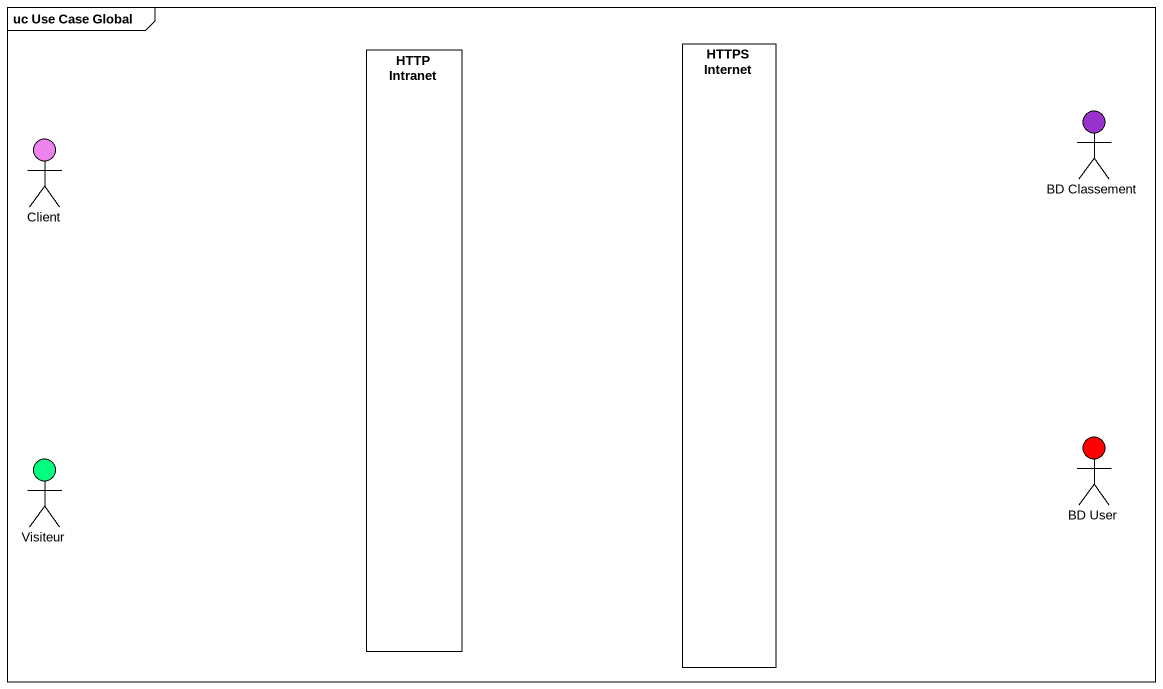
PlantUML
@startuml
mainframe uc Use Case Global
rectangle "HTTP Intranet" as HTTP_Intranet
rectangle "HTTPS Internet" as HTTPS_Internet
actor "BD Classement" as BD_Classement #9932CC
actor Client #EE82EE
actor "BD User" as BD_User #FF0000
actor Visiteur #00FF7F
@enduml
